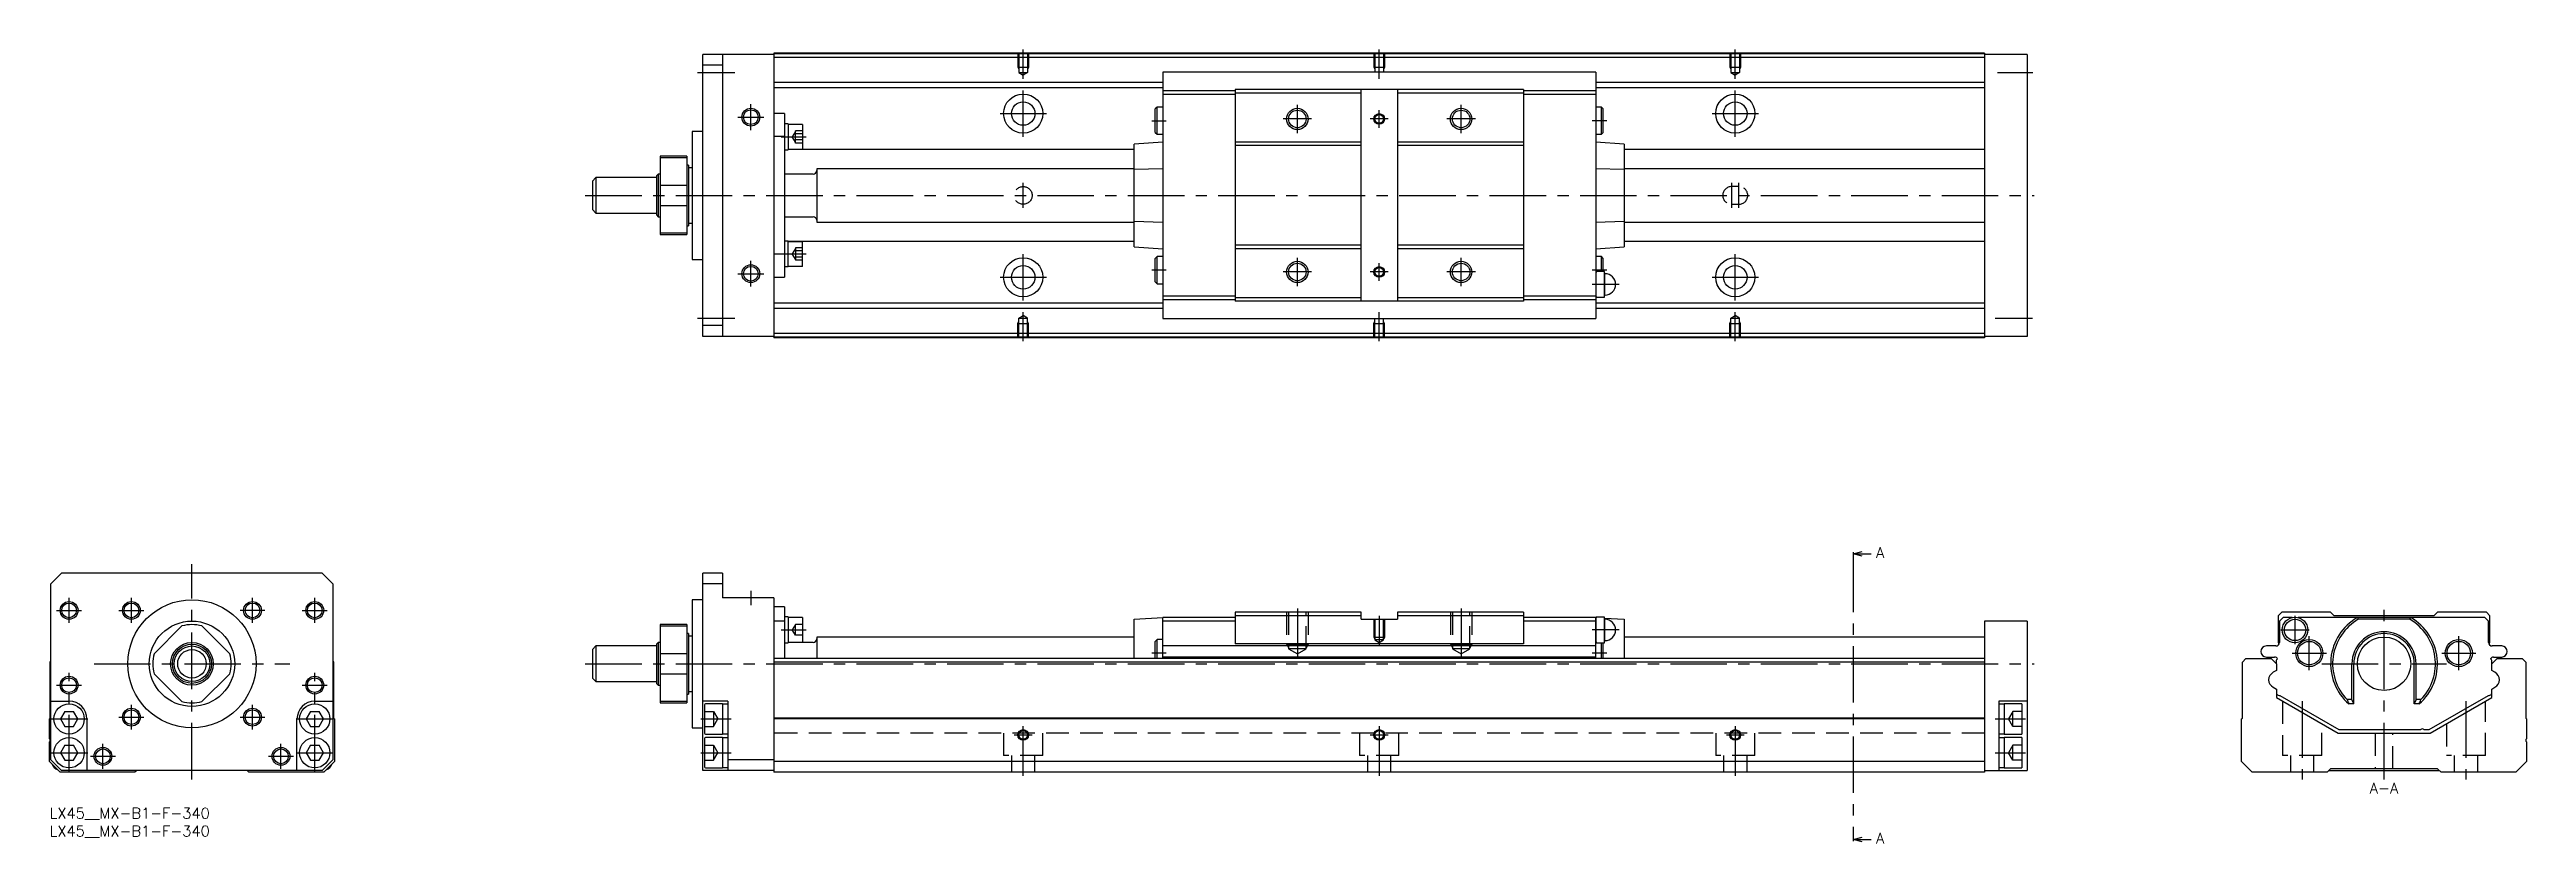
# Model space of a CAD drawing. Extents: x 0 to 696, y -10 to 213.
import ezdxf

# ---------------------------------------------------------------- set-up
doc = ezdxf.new("R2010")
doc.units = 0
doc.header["$LTSCALE"] = 0.5
doc.linetypes.add('CENTER', pattern=[50.8, 31.75, -6.35, 6.35, -6.35])
doc.linetypes.add('DASHED', pattern=[19.05, 12.7, -6.35])
for name, color, linetype in [('MSM_CENTER', 1, 'CENTER'), ('MSM_CONTINUOUS', 7, 'CONTINUOUS'), ('MSM_DASHED', 4, 'DASHED'), ('MSM_NARROW', 5, 'CONTINUOUS'), ('MSM_PART_NUMBER', 7, 'CONTINUOUS')]:
    doc.layers.add(name, color=color, linetype=linetype)
doc.styles.get("Standard").update_dxf_attribs({"font": 'txt.shx', "height": 3, "bigfont": 'bigfont.shx'})

# ---------------------------------------------------------------- blocks, each defined once
blk = doc.blocks.new('*U22')
at = {"layer": 'MSM_PART_NUMBER'}
blk.add_text('LX45__MX-B1-F-340', height=3, dxfattribs=at).set_placement((0, -3))
blk = doc.blocks.new('*U23')
at = {"layer": 'MSM_PART_NUMBER'}
blk.add_text('LX45__MX-B1-F-340', height=3, dxfattribs=at).set_placement((0, -8))

msp = doc.modelspace()

# ---------------------------------------------------------------- linework, layer by layer
at = {"layer": 'MSM_CENTER'}
for p, q in [((273.48, 204.91), (273.48, 213.12)), ((373.48, 204.91), (373.48, 213.12)), ((473.48, 204.91), (473.48, 213.12)), ((181.98, 206.62), (192.48, 206.62)), ((547.16, 206.62), (557.1, 206.62)), ((196.98, 190.5), (196.98, 197.75)), ((266.99, 195.12), (279.98, 195.12)), ((273.48, 188.62), (273.48, 201.62)), ((350.48, 189.62), (350.48, 197.62)), ((373.48, 191.12), (373.48, 196.12)), ((396.48, 189.62), (396.48, 197.62)), ((466.98, 195.12), (479.98, 195.12)), ((473.48, 188.62), (473.48, 201.62)), ((193.36, 194.12), (200.61, 194.12)), ((205.48, 188.58), (212.48, 188.58)), ((309.58, 193.12), (313.68, 193.12)), ((354.48, 193.62), (346.48, 193.62)), ((375.98, 193.62), (370.98, 193.62)), ((400.48, 193.62), (392.48, 193.62)), ((437.38, 193.12), (433.28, 193.12)), ((273.48, 168.62), (273.48, 175.62)), ((472.48, 168.62), (472.48, 175.62)), ((474.48, 168.62), (474.48, 175.62)), ((150.48, 172.12), (557.48, 172.12)), ((196.98, 146.5), (196.98, 153.75)), ((205.48, 155.67), (212.48, 155.67)), ((273.48, 142.62), (273.48, 155.62)), ((350.48, 146.62), (350.48, 154.62)), ((373.48, 148.12), (373.48, 153.12)), ((396.48, 146.62), (396.48, 154.62)), ((473.48, 142.62), (473.48, 155.62)), ((193.36, 150.12), (200.61, 150.12)), ((266.98, 149.12), (279.98, 149.12)), ((313.68, 151.12), (309.58, 151.12)), ((354.48, 150.62), (346.48, 150.62)), ((375.98, 150.62), (370.98, 150.62)), ((400.48, 150.62), (392.48, 150.62)), ((437.38, 151.12), (433.28, 151.12)), ((440.88, 147.12), (433.28, 147.12)), ((466.98, 149.12), (479.98, 149.12)), ((273.48, 131.12), (273.48, 139.33)), ((373.48, 131.12), (373.48, 139.33)), ((473.48, 131.12), (473.48, 139.33)), ((181.98, 137.62), (192.48, 137.62)), ((546.48, 137.62), (556.98, 137.62)), ((506.64, 70.87), (506.64, -8.37)), ((40, 8), (40, 68.5)), ((5.5, 52), (5.5, 59)), ((23, 52), (23, 59)), ((57, 52), (57, 59)), ((74.5, 52), (74.5, 59)), ((196.98, 61), (196.98, 57)), ((350.48, 56), (350.48, 42.3)), ((396.48, 56), (396.48, 42.3)), ((655.71, 8), (655.71, 56)), ((2, 55.5), (9, 55.5)), ((19.5, 55.5), (26.5, 55.5)), ((60.5, 55.5), (53.5, 55.5)), ((71, 55.5), (78, 55.5)), ((205.48, 50), (212.48, 50)), ((373.48, 54), (373.48, 45.5)), ((440.88, 50), (433.28, 50)), ((626.71, 50), (634.71, 50)), ((630.71, 46), (630.71, 54)), ((313.68, 43.5), (309.58, 43.5)), ((437.38, 43.5), (433.28, 43.5)), ((629.91, 43.5), (639.51, 43.5)), ((634.71, 38.7), (634.71, 48.3)), ((671.91, 43.5), (681.51, 43.5)), ((676.71, 38.7), (676.71, 48.3)), ((5.5, 10.25), (5.5, 38)), ((12.5, 40.5), (67.5, 40.5)), ((74.5, 10.25), (74.5, 38)), ((150.48, 40.5), (557.48, 40.5)), ((638.21, 40.5), (673.21, 40.5)), ((2, 34.5), (9, 34.5)), ((23, 22), (23, 29)), ((57, 22), (57, 29)), ((71, 34.5), (78, 34.5)), ((632.71, 29.97), (632.71, 8)), ((678.71, 29.97), (678.71, 8)), ((0.25, 25), (10.75, 25)), ((19.5, 25.5), (26.5, 25.5)), ((53.5, 25.5), (60.5, 25.5)), ((69.25, 25), (79.75, 25)), ((182.98, 25), (191.48, 25)), ((273.48, 9), (273.48, 23)), ((373.48, 23), (373.48, 9)), ((473.48, 23), (473.48, 9)), ((546.48, 25), (554.98, 25)), ((0.25, 15.5), (10.75, 15.5)), ((11.5, 14.5), (18.5, 14.5)), ((15, 11), (15, 18)), ((61.5, 14.5), (68.5, 14.5)), ((65, 11), (65, 18)), ((69.25, 15.5), (79.75, 15.5)), ((182.98, 15.5), (191.48, 15.5)), ((270.98, 20.5), (275.98, 20.5)), ((370.98, 20.5), (375.98, 20.5)), ((470.98, 20.5), (475.98, 20.5)), ((546.48, 15.5), (554.98, 15.5))]:
    msp.add_line(p, q, dxfattribs=at)
at = {"layer": 'MSM_CONTINUOUS'}
for p, q in [((203.48, 211.72), (183.48, 211.72)), ((183.48, 132.52), (183.48, 211.72)), ((188.98, 208.72), (183.48, 208.72)), ((188.98, 211.72), (188.98, 132.52)), ((543.48, 212.12), (203.48, 212.12)), ((203.48, 212.12), (203.48, 132.12)), ((543.48, 211.92), (203.48, 211.92)), ((543.48, 210.92), (203.48, 210.92)), ((543.48, 212.12), (543.48, 132.12)), ((555.48, 211.72), (543.48, 211.72)), ((555.48, 211.72), (555.48, 132.52)), ((312.68, 203.87), (203.48, 203.87)), ((312.68, 202.37), (203.48, 202.37)), ((434.28, 206.72), (312.68, 206.72)), ((312.68, 206.72), (312.68, 137.52)), ((413.98, 201.87), (332.98, 201.87)), ((332.98, 201.87), (332.98, 142.37)), ((368.38, 142.37), (368.38, 201.87)), ((378.58, 201.87), (378.58, 142.37)), ((413.98, 201.87), (413.98, 142.37)), ((434.28, 206.72), (434.28, 137.52)), ((543.48, 203.87), (434.28, 203.87)), ((543.48, 202.37), (434.28, 202.37)), ((206.48, 195.12), (203.48, 195.12)), ((206.48, 195.12), (206.48, 149.12)), ((311.08, 196.92), (310.58, 196.42)), ((310.58, 189.82), (310.58, 196.42)), ((311.08, 189.32), (311.08, 196.92)), ((312.68, 196.92), (311.08, 196.92)), ((332.98, 201.47), (312.68, 201.47)), ((332.98, 200.47), (312.68, 200.47)), ((368.38, 200.87), (332.98, 200.87)), ((413.98, 200.87), (378.58, 200.87)), ((434.28, 201.47), (413.98, 201.47)), ((434.28, 200.47), (413.98, 200.47)), ((435.88, 196.92), (434.28, 196.92)), ((436.38, 196.42), (435.88, 196.92)), ((435.88, 189.32), (435.88, 196.92)), ((436.38, 189.82), (436.38, 196.42)), ((180.48, 190.12), (180.48, 154.12)), ((183.48, 190.12), (180.48, 190.12)), ((206.48, 188.65), (203.48, 188.65)), ((207.48, 192.23), (206.48, 192.23)), ((207.48, 192.23), (207.48, 184.93)), ((211.48, 192.08), (207.48, 192.08)), ((211.48, 192.08), (211.48, 185.08)), ((310.58, 189.82), (311.08, 189.32)), ((311.08, 189.32), (312.68, 189.32)), ((434.28, 189.32), (435.88, 189.32)), ((435.88, 189.32), (436.38, 189.82)), ((178.98, 183.12), (171.48, 183.12)), ((171.48, 183.12), (171.48, 161.12)), ((171.48, 182.76), (178.98, 182.76)), ((178.98, 183.12), (178.98, 161.12)), ((206.48, 184.93), (207.48, 184.93)), ((207.48, 185.08), (211.48, 185.08)), ((304.68, 185.05), (207.48, 185.05)), ((312.68, 187.12), (304.68, 186.57)), ((304.68, 157.68), (304.68, 186.57)), ((368.38, 187.12), (332.98, 187.12)), ((368.38, 186.12), (332.98, 186.12)), ((413.98, 187.12), (378.58, 187.12)), ((413.98, 186.12), (378.58, 186.12)), ((442.28, 186.57), (434.28, 187.12)), ((442.28, 186.57), (442.28, 157.68)), ((543.48, 185.05), (442.28, 185.05)), ((153.48, 177.12), (152.48, 176.12)), ((152.48, 176.12), (152.48, 168.12)), ((170.48, 177.12), (153.48, 177.12)), ((153.48, 177.12), (153.48, 167.12)), ((170.98, 178.12), (170.48, 177.62)), ((170.48, 177.62), (170.48, 166.62)), ((171.48, 178.12), (170.98, 178.12)), ((170.98, 178.12), (170.98, 166.12)), ((178.98, 174.92), (171.48, 174.92)), ((179.48, 180.62), (178.98, 180.62)), ((179.48, 180.62), (179.48, 163.62)), ((180.48, 179.87), (179.48, 179.87)), ((214.48, 178.12), (206.48, 178.12)), ((215.48, 179.62), (215.48, 164.62)), ((304.68, 179.62), (215.48, 179.62)), ((312.68, 179.61), (304.68, 179.36)), ((442.28, 179.36), (434.28, 179.61)), ((543.48, 179.62), (442.28, 179.62)), ((152.48, 168.12), (153.48, 167.12)), ((153.48, 167.12), (170.48, 167.12)), ((171.48, 169.33), (178.98, 169.33)), ((170.48, 166.62), (170.98, 166.12)), ((170.98, 166.12), (171.48, 166.12)), ((178.98, 161.49), (171.48, 161.49)), ((171.48, 161.12), (178.98, 161.12)), ((178.98, 163.62), (179.48, 163.62)), ((179.48, 164.37), (180.48, 164.37)), ((206.48, 166.12), (214.48, 166.12)), ((215.48, 164.62), (304.68, 164.62)), ((304.68, 164.89), (312.68, 164.64)), ((434.28, 164.64), (442.28, 164.89)), ((442.28, 164.62), (543.48, 164.62)), ((180.48, 154.12), (183.48, 154.12)), ((206.48, 155.6), (203.48, 155.6)), ((206.48, 159.32), (207.48, 159.32)), ((207.48, 152.02), (207.48, 159.32)), ((304.68, 159.2), (207.48, 159.2)), ((207.48, 159.17), (211.48, 159.17)), ((211.48, 152.17), (211.48, 159.17)), ((304.68, 157.68), (312.68, 157.12)), ((311.08, 154.92), (310.58, 154.42)), ((310.58, 147.82), (310.58, 154.42)), ((311.08, 147.32), (311.08, 154.92)), ((312.68, 154.92), (311.08, 154.92)), ((368.38, 158.12), (332.98, 158.12)), ((368.38, 157.12), (332.98, 157.12)), ((413.98, 158.12), (378.58, 158.12)), ((413.98, 157.12), (378.58, 157.12)), ((434.28, 157.12), (442.28, 157.68)), ((435.88, 154.92), (434.28, 154.92)), ((436.38, 154.42), (435.88, 154.92)), ((435.88, 150.72), (435.88, 154.92)), ((436.38, 150.72), (436.38, 154.42)), ((543.48, 159.2), (442.28, 159.2)), ((203.48, 149.12), (206.48, 149.12)), ((207.48, 152.02), (206.48, 152.02)), ((211.48, 152.17), (207.48, 152.17)), ((310.58, 147.82), (311.08, 147.32)), ((311.08, 147.32), (312.68, 147.32)), ((434.44, 150.72), (434.28, 150.12)), ((434.44, 143.52), (434.44, 150.72)), ((436.72, 150.72), (434.44, 150.72)), ((436.72, 143.52), (436.72, 150.72)), ((436.88, 150.12), (436.72, 150.72)), ((436.88, 144.12), (436.88, 150.12)), ((312.68, 141.87), (203.48, 141.87)), ((312.68, 140.37), (203.48, 140.37)), ((332.98, 143.77), (312.68, 143.77)), ((332.98, 142.77), (312.68, 142.77)), ((368.38, 143.37), (332.98, 143.37)), ((413.98, 142.37), (332.98, 142.37)), ((413.98, 143.37), (378.58, 143.37)), ((434.28, 143.77), (413.98, 143.77)), ((434.28, 142.77), (413.98, 142.77)), ((434.28, 144.12), (434.44, 143.52)), ((543.48, 141.87), (434.28, 141.87)), ((543.48, 140.37), (434.28, 140.37)), ((434.44, 143.52), (436.72, 143.52)), ((436.72, 143.52), (436.88, 144.12)), ((188.98, 135.52), (183.48, 135.52)), ((203.48, 132.52), (183.48, 132.52)), ((543.48, 133.32), (203.48, 133.32)), ((543.48, 132.32), (203.48, 132.32)), ((312.68, 137.52), (434.28, 137.52)), ((555.48, 132.52), (543.48, 132.52)), ((543.48, 132.12), (203.48, 132.12)), ((506.64, 71.37), (509.14, 72.04)), ((506.64, 71.87), (506.64, 70.87)), ((506.64, 71.37), (511.64, 71.37)), ((509.14, 70.7), (506.64, 71.37)), ((3.4, 66), (0.4, 63)), ((0.4, 13.5), (0.4, 63)), ((76.6, 66), (3.4, 66)), ((79.6, 63), (76.6, 66)), ((79.6, 63), (79.6, 13.5)), ((188.98, 66), (183.48, 66)), ((183.48, 10.5), (183.48, 66)), ((188.98, 63), (183.48, 63)), ((188.98, 66), (188.98, 59)), ((183.48, 58.5), (180.48, 58.5)), ((180.48, 58.5), (180.48, 22.5)), ((203.48, 59), (188.98, 59)), ((203.48, 59), (203.48, 10)), ((206.48, 56.5), (203.48, 56.5)), ((206.48, 56.5), (206.48, 42)), ((37.2, 51.14), (29.36, 43.3)), ((50.64, 43.3), (42.8, 51.14)), ((178.98, 51.5), (171.48, 51.5)), ((171.48, 51.5), (171.48, 29.5)), ((171.48, 51.14), (178.98, 51.14)), ((178.98, 51.5), (178.98, 29.5)), ((179.48, 49), (178.98, 49)), ((179.48, 49), (179.48, 32)), ((206.48, 52.5), (203.48, 52.5)), ((207.48, 53.65), (206.48, 53.65)), ((207.48, 53.65), (207.48, 46.35)), ((211.48, 53.5), (207.48, 53.5)), ((211.48, 53.5), (211.48, 46.5)), ((304.68, 53), (312.68, 53.5)), ((304.68, 42), (304.68, 53)), ((332.98, 53.5), (312.68, 53.5)), ((312.68, 42), (312.68, 53.5)), ((332.98, 52.5), (312.68, 52.5)), ((368.38, 55), (332.98, 55)), ((332.98, 55), (332.98, 46.15)), ((368.38, 54), (332.98, 54)), ((368.38, 53), (368.38, 55)), ((368.38, 53), (378.58, 53)), ((378.58, 55), (378.58, 53)), ((413.98, 55), (378.58, 55)), ((413.98, 54), (378.58, 54)), ((413.98, 55), (413.98, 46.15)), ((434.28, 53.5), (413.98, 53.5)), ((434.28, 52.5), (413.98, 52.5)), ((434.44, 53.6), (434.28, 53)), ((434.28, 53.5), (434.41, 53.49)), ((434.28, 42), (434.28, 53.5)), ((434.44, 46.4), (434.44, 53.6)), ((436.72, 53.6), (434.44, 53.6)), ((436.88, 53), (436.72, 53.6)), ((436.72, 46.4), (436.72, 53.6)), ((436.79, 53.34), (442.28, 53)), ((436.88, 47), (436.88, 53)), ((442.28, 53), (442.28, 42)), ((555.48, 52.5), (543.48, 52.5)), ((543.48, 52.5), (543.48, 10)), ((555.48, 52.5), (555.48, 10.5)), ((626.96, 55), (625.96, 54)), ((625.96, 54), (625.96, 46.62)), ((627.36, 53.5), (626.36, 52.5)), ((626.36, 52.5), (626.36, 46.5)), ((640.71, 55), (626.96, 55)), ((629.87, 53.5), (627.36, 53.5)), ((684.06, 53.5), (631.56, 53.5)), ((641.71, 54), (640.71, 55)), ((669.71, 54), (641.71, 54)), ((648.23, 53.5), (648.48, 53)), ((662.94, 53), (648.48, 53)), ((662.94, 53), (663.2, 53.5)), ((670.71, 55), (669.71, 54)), ((684.46, 55), (670.71, 55)), ((685.06, 52.5), (684.06, 53.5)), ((685.46, 54), (684.46, 55)), ((685.06, 46.5), (685.06, 52.5)), ((685.46, 46.62), (685.46, 54)), ((153.48, 45.5), (152.48, 44.5)), ((152.48, 44.5), (152.48, 36.5)), ((170.48, 45.5), (153.48, 45.5)), ((153.48, 45.5), (153.48, 35.5)), ((170.98, 46.5), (170.48, 46)), ((170.48, 46), (170.48, 35)), ((171.48, 46.5), (170.98, 46.5)), ((170.98, 46.5), (170.98, 34.5)), ((178.98, 43.3), (171.48, 43.3)), ((180.48, 48.25), (179.48, 48.25)), ((543.48, 42), (203.48, 42)), ((206.48, 46.35), (207.48, 46.35)), ((214.48, 46.5), (207.48, 46.5)), ((215.48, 48), (215.48, 42)), ((304.68, 48), (215.48, 48)), ((311.08, 47.3), (310.58, 46.8)), ((310.58, 42), (310.58, 46.8)), ((311.08, 42), (311.08, 47.3)), ((312.68, 47.3), (311.08, 47.3)), ((434.28, 45.5), (312.68, 45.5)), ((434.28, 42.4), (312.68, 42.4)), ((413.98, 46.15), (332.98, 46.15)), ((434.28, 47), (434.44, 46.4)), ((434.44, 46.4), (436.72, 46.4)), ((435.88, 42), (435.88, 46.4)), ((436.38, 42), (436.38, 46.4)), ((436.72, 46.4), (436.88, 47)), ((543.48, 48), (442.28, 48)), ((615.91, 41), (616.91, 42)), ((616.91, 42), (623.96, 42)), ((625.36, 45.5), (622.66, 45.5)), ((622.66, 42.4), (624.96, 42.4)), ((623.96, 42), (625.46, 40.5)), ((685.96, 40.5), (687.46, 42)), ((688.76, 45.5), (686.06, 45.5)), ((686.46, 42.4), (688.76, 42.4)), ((687.46, 42), (694.51, 42)), ((694.51, 42), (695.51, 41)), ((0.2, 41), (0.4, 41.2)), ((0.2, 25.2), (0.2, 41)), ((29.36, 37.7), (37.2, 29.86)), ((42.8, 29.86), (50.64, 37.7)), ((79.6, 41.2), (79.8, 41)), ((79.8, 41), (79.8, 25.2)), ((152.48, 36.5), (153.48, 35.5)), ((153.48, 35.5), (170.48, 35.5)), ((170.48, 35), (170.98, 34.5)), ((171.48, 37.7), (178.98, 37.7)), ((543.48, 41), (203.48, 41)), ((615.91, 25.2), (615.91, 41)), ((625.46, 38.61), (624.57, 38.1)), ((625.41, 41.2), (625.41, 40.55)), ((625.46, 40.5), (625.46, 38.61)), ((646.71, 30.44), (646.71, 40.5)), ((647.21, 29.22), (647.21, 40.5)), ((664.21, 29.22), (664.21, 40.5)), ((664.71, 30.44), (664.71, 40.5)), ((685.96, 38.61), (685.96, 40.5)), ((686.86, 38.1), (685.96, 38.61)), ((686.01, 40.55), (686.01, 41.2)), ((695.51, 41), (695.51, 25.2)), ((0.4, 30), (5.5, 30)), ((74.5, 30), (79.6, 30)), ((170.98, 34.5), (171.48, 34.5)), ((178.98, 29.86), (171.48, 29.86)), ((171.48, 29.5), (178.98, 29.5)), ((178.98, 32), (179.48, 32)), ((179.48, 32.75), (180.48, 32.75)), ((190.48, 30), (183.48, 30)), ((183.98, 29), (183.98, 21)), ((188.98, 29.25), (184.23, 29.25)), ((188.98, 29.25), (188.98, 20.75)), ((190.48, 29.15), (188.98, 29.15)), ((190.48, 30), (190.48, 10.5)), ((547.48, 30), (547.48, 10.5)), ((555.48, 30), (547.48, 30)), ((548.98, 29.15), (547.48, 29.15)), ((553.98, 29.25), (548.98, 29.25)), ((548.98, 29.25), (548.98, 20.75)), ((553.98, 29.25), (553.98, 20.75)), ((624.57, 33.9), (625.46, 33.39)), ((625.46, 33.39), (625.46, 31)), ((625.46, 31), (642.78, 21)), ((626.21, 31.61), (626.41, 31.61)), ((626.41, 31.61), (643.05, 22)), ((646.71, 30.44), (645.35, 30.44)), ((647.21, 29.22), (645.83, 29.22)), ((647.21, 29.22), (646.71, 30.44)), ((664.71, 30.44), (664.21, 29.22)), ((665.6, 29.22), (664.21, 29.22)), ((666.07, 30.44), (664.71, 30.44)), ((668.37, 22), (685.01, 31.61)), ((668.64, 21), (685.96, 31)), ((685.01, 31.61), (685.21, 31.61)), ((685.96, 33.39), (686.86, 33.9)), ((685.96, 31), (685.96, 33.39)), ((0, 25), (0.2, 25.2)), ((0, 19.4), (0, 25)), ((4.27, 27.12), (3.05, 25)), ((3.05, 25), (4.27, 22.88)), ((4.27, 27.12), (6.73, 27.12)), ((4.27, 22.88), (6.73, 22.88)), ((7.95, 25), (6.73, 27.12)), ((6.73, 22.88), (7.95, 25)), ((10.5, 25), (10.5, 10.5)), ((69.5, 10.5), (69.5, 25)), ((73.27, 27.12), (72.05, 25)), ((72.05, 25), (73.27, 22.88)), ((73.27, 27.12), (75.73, 27.12)), ((73.27, 22.88), (75.73, 22.88)), ((76.95, 25), (75.73, 27.12)), ((75.73, 22.88), (76.95, 25)), ((79.8, 25.2), (80, 25)), ((80, 25), (80, 13)), ((180.48, 22.5), (183.48, 22.5)), ((543.48, 25.2), (203.48, 25.2)), ((543.48, 25), (203.48, 25)), ((615.71, 25), (615.91, 25.2)), ((615.71, 13), (615.71, 25)), ((642.78, 21), (668.64, 21)), ((643.05, 22), (666.06, 22)), ((666.86, 22), (668.37, 22)), ((695.51, 25.2), (695.71, 25)), ((695.71, 25), (695.71, 19.4)), ((0, 13), (0, 18.6)), ((4.27, 17.62), (3.05, 15.5)), ((3.05, 15.5), (4.27, 13.38)), ((4.27, 17.62), (6.73, 17.62)), ((7.95, 15.5), (6.73, 17.62)), ((6.73, 13.38), (7.95, 15.5)), ((73.27, 17.62), (72.05, 15.5)), ((72.05, 15.5), (73.27, 13.38)), ((73.27, 17.62), (75.73, 17.62)), ((76.95, 15.5), (75.73, 17.62)), ((75.73, 13.38), (76.95, 15.5)), ((183.98, 19.5), (183.98, 11.5)), ((184.23, 20.75), (188.98, 20.75)), ((188.98, 19.75), (184.23, 19.75)), ((188.98, 20.85), (190.48, 20.85)), ((188.98, 19.75), (188.98, 11.25)), ((190.48, 19.65), (188.98, 19.65)), ((547.48, 20.85), (548.98, 20.85)), ((548.98, 19.65), (547.48, 19.65)), ((548.98, 20.75), (553.98, 20.75)), ((553.98, 19.75), (548.98, 19.75)), ((548.98, 19.75), (548.98, 11.25)), ((553.98, 19.75), (553.98, 11.25)), ((695.71, 18.6), (695.71, 13)), ((3, 10), (0, 13)), ((3.4, 10.5), (0.4, 13.5)), ((24, 10), (3, 10)), ((76.6, 10.5), (3.4, 10.5)), ((4.27, 13.38), (6.73, 13.38)), ((24.5, 10.5), (24, 10)), ((56, 10), (55.5, 10.5)), ((77, 10), (56, 10)), ((73.27, 13.38), (75.73, 13.38)), ((79.6, 13.5), (76.6, 10.5)), ((80, 13), (77, 10)), ((203.48, 10.5), (183.48, 10.5)), ((184.23, 11.25), (188.98, 11.25)), ((188.98, 11.35), (190.48, 11.35)), ((203.48, 13.5), (190.48, 13.5)), ((543.48, 13), (203.48, 13)), ((543.48, 10), (203.48, 10)), ((543.48, 10.5), (555.48, 10.5)), ((547.48, 11.35), (548.98, 11.35)), ((548.98, 11.25), (553.98, 11.25)), ((618.71, 10), (615.71, 13)), ((639.71, 10), (618.71, 10)), ((640.71, 11), (639.71, 10)), ((640.21, 10.5), (671.21, 10.5)), ((670.71, 11), (640.71, 11)), ((671.71, 10), (670.71, 11)), ((692.71, 10), (671.71, 10)), ((695.71, 13), (692.71, 10)), ((506.64, -8.87), (509.14, -8.2)), ((506.64, -8.37), (506.64, -9.37)), ((506.64, -8.87), (511.64, -8.87)), ((509.14, -9.54), (506.64, -8.87))]:
    msp.add_line(p, q, dxfattribs=at)
for centre, radius in [((196.98, 194.12), 2.07), ((273.48, 195.12), 5.5), ((273.48, 195.12), 3.3), ((350.48, 193.62), 2.46), ((373.48, 193.62), 1.23), ((396.48, 193.62), 2.46), ((473.48, 195.12), 5.5), ((473.48, 195.12), 3.3), ((273.48, 149.12), 5.5), ((350.48, 150.62), 2.46), ((396.48, 150.62), 2.46), ((473.48, 149.12), 5.5), ((196.98, 150.12), 2.07), ((273.48, 149.12), 3.3), ((373.48, 150.62), 1.23), ((473.48, 149.12), 3.3), ((5.5, 55.5), 2.07), ((23, 55.5), 2.07), ((40, 40.5), 18), ((57, 55.5), 2.07), ((74.5, 55.5), 2.07), ((40, 40.5), 12), ((630.71, 50), 3.6), ((630.71, 50), 3), ((40, 40.5), 6), ((40, 40.5), 5.5), ((40, 40.5), 5), ((40, 40.5), 4), ((634.71, 43.5), 3.8), ((634.71, 43.5), 3.3), ((655.71, 40.5), 7.5), ((676.71, 43.5), 3.8), ((676.71, 43.5), 3.3), ((5.5, 34.5), 2.07), ((74.5, 34.5), 2.07), ((5.5, 25), 4.25), ((74.5, 25), 4.25), ((23, 25.5), 2.07), ((57, 25.5), 2.07), ((273.48, 20.5), 1.23), ((373.48, 20.5), 1.23), ((473.48, 20.5), 1.23), ((5.5, 15.5), 4.25), ((15, 14.5), 2.07), ((65, 14.5), 2.07), ((74.5, 15.5), 4.25)]:
    msp.add_circle(centre, radius, dxfattribs=at)
for centre, radius, start, end in [((214.48, 179.12), 1, 270, 0), ((214.48, 165.12), 1, 0, 90), ((436.88, 147.12), 3, 270, 90), ((40, 40.5), 11, 75.27264, 104.72736), ((436.88, 50), 3, 270, 90), ((655.71, 40.5), 15, 119.92643, 228.76392), ((655.71, 40.5), 14.44, 120.05097, 224.15139), ((655.71, 40.5), 9, 0, 180), ((655.71, 40.5), 8.5, 0, 180), ((655.71, 40.5), 14.44, 315.84861, 59.94903), ((655.71, 40.5), 15, 311.23608, 60.07357), ((40, 40.5), 11, 165.27264, 194.72736), ((40, 40.5), 11, 345.27264, 14.72736), ((214.48, 47.5), 1, 270, 0), ((622.66, 43.95), 1.55, 90, 270), ((624.96, 41.4), 1, 30.09191, 90), ((625.36, 46.5), 1, 270, 0), ((626.21, 41.2), 0.8, 118.74892, 180), ((626.46, 46.62), 0.5, 180, 251.07258), ((686.06, 46.5), 1, 180, 270), ((684.96, 46.62), 0.5, 289.00551, 0), ((686.46, 41.4), 1, 90, 149.90809), ((685.21, 41.2), 0.8, 0, 61.25108), ((688.76, 43.95), 1.55, 270, 90), ((625.87, 35.85), 2.6, 120.00003, 176.58933), ((625.87, 36.15), 2.6, 183.41067, 239.99996), ((685.56, 35.85), 2.6, 3.41067, 59.99996), ((685.56, 36.15), 2.6, 300.00004, 356.58933), ((5.5, 25), 5, 0, 90), ((40, 40.5), 11, 255.27264, 284.72736), ((74.5, 25), 5, 90, 180), ((184.23, 29), 0.25, 90, 180), ((626.21, 32.41), 0.8, 200.37237, 270), ((685.21, 45.2), 42.5, 200.31634, 202.08228), ((626.23, 45.19), 42.48, 337.91729, 339.6841), ((685.21, 32.41), 0.8, 270, 339.63587), ((184.23, 21), 0.25, 180, 270), ((666.46, 21.7), 0.5, 36.8699, 143.1301), ((-0.3, 19), 0.5, 306.8699, 53.1301), ((184.23, 19.5), 0.25, 90, 180), ((696.01, 19), 0.5, 126.8699, 233.1301), ((3.4, 13.5), 3, 201.81505, 248.18495), ((76.6, 13.5), 3, 291.81368, 338.18632), ((184.23, 11.5), 0.25, 180, 270)]:
    msp.add_arc(centre, radius, start, end, dxfattribs=at)
at = {"layer": 'MSM_DASHED'}
for p, q in [((271.98, 212.12), (271.98, 208.12)), ((272.25, 212.12), (272.25, 206.62)), ((274.71, 212.12), (274.71, 206.62)), ((274.98, 212.12), (274.98, 208.12)), ((371.98, 212.12), (371.98, 208.12)), ((372.25, 212.12), (372.25, 206.72)), ((374.71, 212.12), (374.71, 206.72)), ((374.98, 212.12), (374.98, 208.12)), ((471.98, 212.12), (471.98, 208.12)), ((472.25, 212.12), (472.25, 206.62)), ((474.71, 212.12), (474.71, 206.62)), ((474.98, 212.12), (474.98, 208.12)), ((271.98, 208.12), (272.25, 207.66)), ((271.98, 208.12), (274.98, 208.12)), ((272.25, 206.62), (273.48, 205.91)), ((272.25, 206.62), (274.71, 206.62)), ((274.71, 206.62), (273.48, 205.91)), ((274.98, 208.12), (274.71, 207.66)), ((371.98, 208.12), (374.98, 208.12)), ((371.98, 208.12), (372.25, 207.66)), ((374.98, 208.12), (374.71, 207.66)), ((471.98, 208.12), (474.98, 208.12)), ((471.98, 208.12), (472.25, 207.66)), ((472.25, 206.62), (474.71, 206.62)), ((472.25, 206.62), (473.48, 205.91)), ((474.71, 206.62), (473.48, 205.91)), ((474.98, 208.12), (474.71, 207.66)), ((209.48, 190.08), (208.61, 188.58)), ((209.48, 187.08), (208.61, 188.58)), ((209.48, 186.85), (209.48, 190.31)), ((211.48, 190.31), (209.48, 190.31)), ((211.48, 189.45), (209.48, 189.45)), ((211.48, 187.71), (209.48, 187.71)), ((211.48, 186.85), (209.48, 186.85)), ((474.48, 174.62), (472.48, 174.62)), ((472.48, 169.62), (474.48, 169.62)), ((209.48, 157.17), (208.61, 155.67)), ((209.48, 154.17), (208.61, 155.67)), ((209.48, 157.4), (209.48, 153.94)), ((211.48, 157.4), (209.48, 157.4)), ((211.48, 156.54), (209.48, 156.54)), ((211.48, 154.8), (209.48, 154.8)), ((211.48, 153.94), (209.48, 153.94)), ((271.98, 136.12), (272.25, 136.59)), ((271.98, 132.12), (271.98, 136.12)), ((271.98, 136.12), (274.98, 136.12)), ((272.25, 137.62), (273.48, 138.33)), ((272.25, 132.12), (272.25, 137.62)), ((272.25, 137.62), (274.71, 137.62)), ((274.71, 137.62), (273.48, 138.33)), ((274.71, 132.12), (274.71, 137.62)), ((274.98, 136.12), (274.71, 136.59)), ((274.98, 132.12), (274.98, 136.12)), ((371.98, 136.12), (372.25, 136.59)), ((371.98, 136.12), (374.98, 136.12)), ((371.98, 132.12), (371.98, 136.12)), ((372.25, 132.12), (372.25, 137.52)), ((374.71, 132.12), (374.71, 137.52)), ((374.98, 136.12), (374.71, 136.59)), ((374.98, 132.12), (374.98, 136.12)), ((471.98, 136.12), (472.25, 136.59)), ((471.98, 136.12), (474.98, 136.12)), ((471.98, 132.12), (471.98, 136.12)), ((472.25, 137.62), (473.48, 138.33)), ((472.25, 137.62), (474.71, 137.62)), ((472.25, 132.12), (472.25, 137.62)), ((474.71, 137.62), (473.48, 138.33)), ((474.71, 132.12), (474.71, 137.62)), ((474.98, 136.12), (474.71, 136.59)), ((474.98, 132.12), (474.98, 136.12)), ((209.48, 51.5), (208.61, 50)), ((209.48, 48.5), (208.61, 50)), ((209.48, 48.5), (209.48, 51.5)), ((211.48, 51.5), (209.48, 51.5)), ((209.48, 50), (211.48, 50)), ((347.48, 55), (347.48, 46)), ((348.02, 55), (348.02, 44.72)), ((352.94, 44.72), (352.94, 55)), ((353.48, 55), (353.48, 46)), ((371.98, 53), (371.98, 48)), ((372.25, 53), (372.25, 47.21)), ((374.71, 47.21), (374.71, 53)), ((374.98, 53), (374.98, 48)), ((393.48, 55), (393.48, 46)), ((394.02, 55), (394.02, 44.72)), ((398.94, 44.72), (398.94, 55)), ((399.48, 55), (399.48, 46)), ((211.48, 48.5), (209.48, 48.5)), ((347.48, 46), (353.48, 46)), ((347.48, 46), (348.02, 45.06)), ((348.02, 44.72), (350.48, 43.3)), ((352.94, 44.72), (348.02, 44.72)), ((350.48, 43.3), (352.94, 44.72)), ((353.48, 46), (352.94, 45.06)), ((371.98, 48), (374.98, 48)), ((371.98, 48), (372.25, 47.53)), ((372.25, 47.21), (373.48, 46.5)), ((374.71, 47.21), (372.25, 47.21)), ((373.48, 46.5), (374.71, 47.21)), ((374.98, 48), (374.71, 47.53)), ((393.48, 46), (399.48, 46)), ((393.48, 46), (394.02, 45.06)), ((394.02, 44.72), (396.48, 43.3)), ((398.94, 44.72), (394.02, 44.72)), ((396.48, 43.3), (398.94, 44.72)), ((399.48, 46), (398.94, 45.06)), ((627.21, 29.99), (627.21, 14.7)), ((684.21, 14.7), (684.21, 29.99)), ((183.98, 27.12), (186.48, 27.12)), ((183.98, 25), (186.48, 25)), ((183.98, 22.88), (186.48, 22.88)), ((186.48, 27.12), (186.48, 22.88)), ((186.48, 27.12), (187.71, 25)), ((186.48, 22.88), (187.71, 25)), ((543.48, 25.2), (203.48, 25.2)), ((543.48, 25), (203.48, 25)), ((543.48, 21), (203.48, 21)), ((267.98, 21), (267.98, 14.7)), ((278.98, 14.7), (278.98, 21)), ((367.98, 21), (367.98, 14.7)), ((378.98, 14.7), (378.98, 21)), ((467.98, 21), (467.98, 14.7)), ((478.98, 14.7), (478.98, 21)), ((551.48, 27.12), (550.25, 25)), ((551.48, 22.88), (550.25, 25)), ((553.98, 27.12), (551.48, 27.12)), ((551.48, 22.88), (551.48, 27.12)), ((551.48, 25), (553.98, 25)), ((553.98, 22.88), (551.48, 22.88)), ((638.21, 14.7), (638.21, 23.64)), ((653.21, 21), (653.21, 11)), ((658.21, 11), (658.21, 21)), ((673.21, 23.64), (673.21, 14.7)), ((183.98, 17.62), (186.48, 17.62)), ((183.98, 15.5), (186.48, 15.5)), ((186.48, 17.62), (187.71, 15.5)), ((186.48, 17.62), (186.48, 13.38)), ((186.48, 13.38), (187.71, 15.5)), ((278.98, 14.7), (267.98, 14.7)), ((270.18, 14.7), (270.18, 10)), ((276.78, 10), (276.78, 14.7)), ((378.98, 14.7), (367.98, 14.7)), ((370.18, 14.7), (370.18, 10)), ((376.78, 10), (376.78, 14.7)), ((478.98, 14.7), (467.98, 14.7)), ((470.18, 14.7), (470.18, 10)), ((476.78, 10), (476.78, 14.7)), ((551.48, 17.62), (550.25, 15.5)), ((551.48, 13.38), (550.25, 15.5)), ((551.48, 13.38), (551.48, 17.62)), ((553.98, 17.62), (551.48, 17.62)), ((551.48, 15.5), (553.98, 15.5)), ((638.21, 14.7), (627.21, 14.7)), ((629.41, 14.7), (629.41, 10)), ((636.01, 10), (636.01, 14.7)), ((684.21, 14.7), (673.21, 14.7)), ((675.41, 14.7), (675.41, 10)), ((682.01, 10), (682.01, 14.7)), ((183.98, 13.38), (186.48, 13.38)), ((553.98, 13.38), (551.48, 13.38))]:
    msp.add_line(p, q, dxfattribs=at)
msp.add_circle((273.48, 172.12), 2.5, dxfattribs=at)
for centre, start, end in [((472.48, 172.12), 90, 270), ((474.48, 172.12), 270, 90)]:
    msp.add_arc(centre, 2.5, start, end, dxfattribs=at)
at = {"layer": 'MSM_NARROW'}
for centre, radius in [((196.98, 194.12), 2.5), ((350.48, 193.62), 3), ((373.48, 193.62), 1.5), ((396.48, 193.62), 3), ((350.48, 150.62), 3), ((396.48, 150.62), 3), ((196.98, 150.12), 2.5), ((373.48, 150.62), 1.5), ((5.5, 55.5), 2.5), ((23, 55.5), 2.5), ((57, 55.5), 2.5), ((74.5, 55.5), 2.5), ((5.5, 34.5), 2.5), ((74.5, 34.5), 2.5), ((23, 25.5), 2.5), ((57, 25.5), 2.5), ((273.48, 20.5), 1.5), ((373.48, 20.5), 1.5), ((473.48, 20.5), 1.5), ((15, 14.5), 2.5), ((65, 14.5), 2.5)]:
    msp.add_circle(centre, radius, dxfattribs=at)

# ---------------------------------------------------------------- block references
at = {"layer": 'MSM_CONTINUOUS'}
for name in ['*U22', '*U23']:
    msp.add_blockref(name, (0, 0), dxfattribs=at)

# ---------------------------------------------------------------- texts
at = {"layer": 'MSM_PART_NUMBER'}
for s, p in [('A', (513.06, 70.24)), ('A-A', (651.71, 4.04)), ('A', (513.06, -10))]:
    msp.add_text(s, height=3, dxfattribs=at).set_placement(p)

doc.saveas('drawing.dxf')
